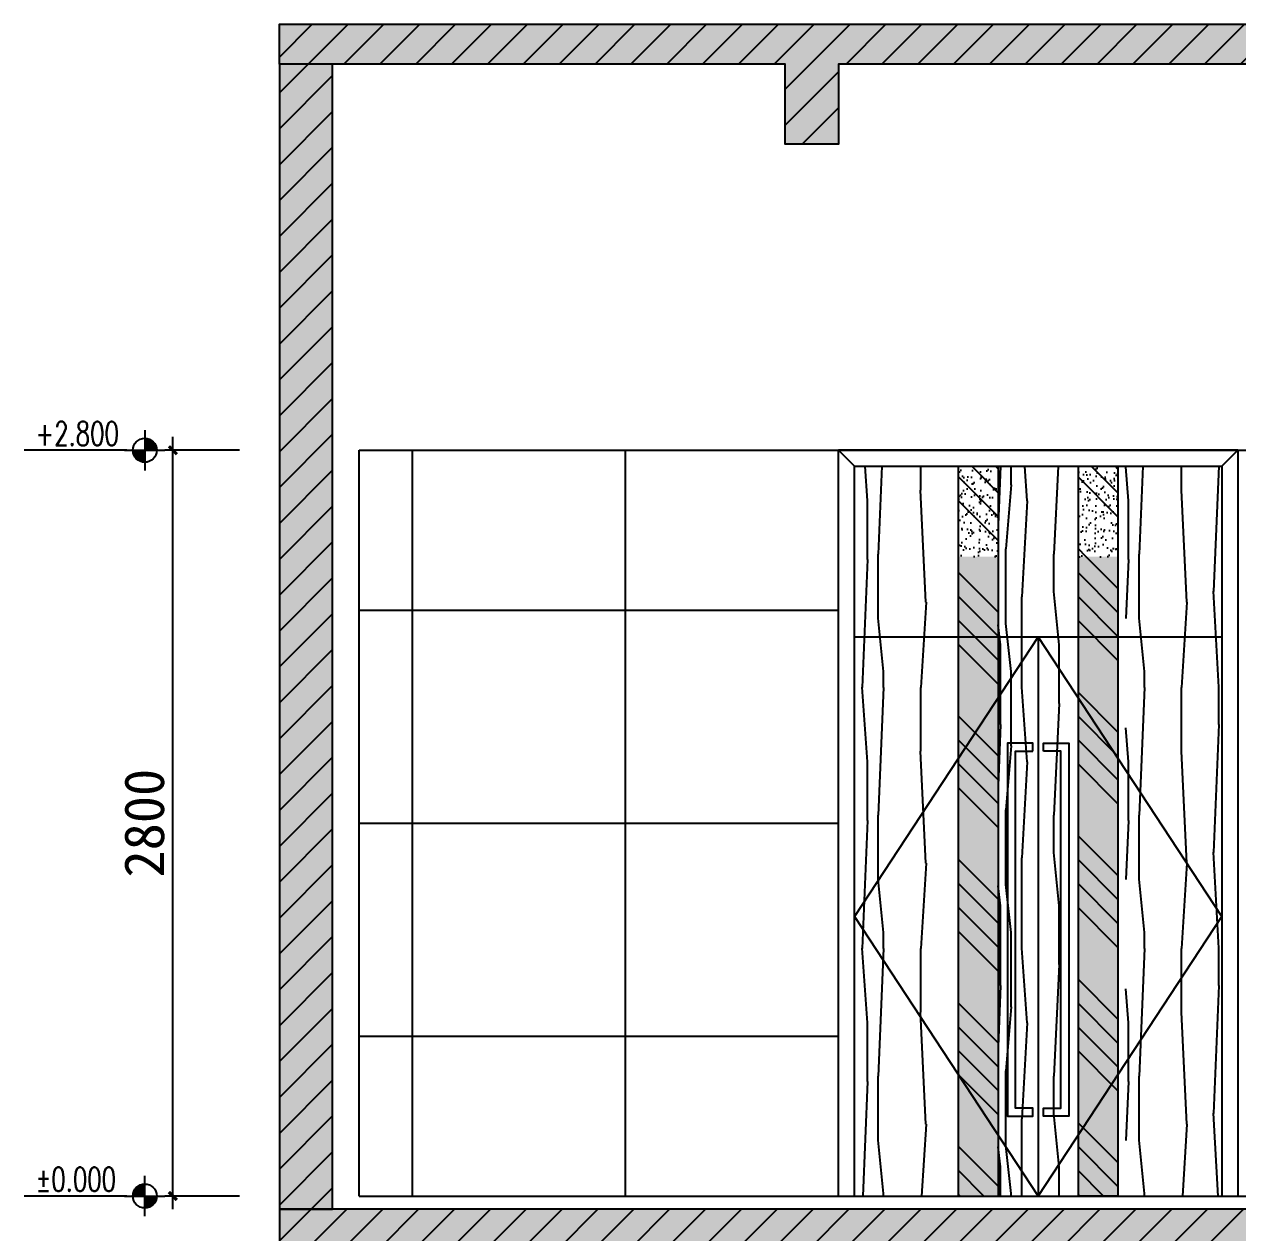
# Model space of a CAD drawing. Header units: millimetres. Extents: x 110215 to 630040, y -488650 to 141897.
# Drawn here: x 367411 to 371969, y -1903 to 2635 of the extents above; entities that cross this region are included whole.
import ezdxf

# ---------------------------------------------------------------- set-up
doc = ezdxf.new("R2010")
doc.units = ezdxf.units.MM
doc.header["$LTSCALE"] = 1000
doc.linetypes.add('DOTE', pattern=[2.42, 2, -0.2, 0.02, -0.2])
doc.layers.get('Defpoints').update_dxf_attribs({"color": 2})
for name, color, linetype in [('0-118标注', 2, 'Continuous'), ('0-140c立面材料填充', 250, 'Continuous'), ('0-140d立面材料分隔', 146, 'Continuous'), ('0-140立面图剖切线', 4, 'Continuous')]:
    doc.layers.add(name, color=color, linetype=linetype)
doc.styles.add('DIM_FONT', font='SIMPLEX', dxfattribs={"width": 0.7, "bigfont": 'GBCBIG'})
doc.styles.add('黑体', font='simhei.ttf')
doc.dimstyles.new('50', dxfattribs={"dimscale": 50, "dimtxt": 3, "dimasz": 0.6, "dimexe": 0.6, "dimexo": 0.6, "dimtad": 1, "dimdec": 0, "dimdsep": 46, "dimtxsty": '黑体', "dimblk1": 'ARCHTICK', "dimblk2": 'ARCHTICK', "dimsah": 1, "dimcen": 0, "dimdle": 1, "dimclrd": 251, "dimclre": 251, "dimclrt": 2, "dimadec": 0, "dimazin": 0, "dimtfac": 1, "dimtdec": 0, "dimtix": 1, "dimtmove": 2, "dimatfit": 3, "dimldrblk": 'DOT', "dimfxl": 0, "dimtolj": 1, "dimtzin": 0, "dimarcsym": 0})
pattern_1 = [(50, (-33326.69, 27557.11), (182.18467, -15.939086), [19.05, -209.55]), (355, (-33326.7, 27557.1), (-35.24342, 191.056845), [15.24, -167.640584]), (100.451445, (-33311.51, 27555.78), (146.94125, 175.11775), [16.19001, -178.090245]), (46.1842, (-33326.7, 27607.9), (271.07904, -42.04233), [28.575, -314.325]), (96.63556, (-33304.1, 27604.4), (237.40413, 247.42612), [24.28502, -267.1356]), (351.18415, (-33326.7, 27607.9), (237.40413, 247.42612), [22.85997, -251.45973]), (21, (-33301.29, 27595.21), (151.61439, -102.2652), [19.05, -209.55]), (326, (-33301.3, 27595.2), (61.80203, 184.18797), [15.24, -167.64]), (71.451445, (-33288.66, 27586.69), (213.41642, 81.92277), [16.19001, -178.08994]), (37.5, (-33326.69, 27557.11), (3.088603, 84.555039), [0, -165.608, 0, -170.18, 0, -168.275]), (7.5, (-33326.69, 27557.11), (66.819663, 100.180575), [0, -97.028, 0, -161.798, 0, -64.135]), (327.5, (-33383.33, 27557.11), (135.590595, -5.728744), [0, -63.5, 0, -198.12, 0, -262.89]), (317.5, (-33408.73, 27557.11), (148.12918, 25.42649), [0, -82.55, 0, -131.572, 0, -186.69])]
pattern_2 = [(45, (-33326.69, 27557.11), (-67.35192, 67.35192), [])]
pattern_3 = [(37.5, (481089.714, -264378.034), (-1.6000313, 48.9413237), [0, -38.608, 0, -43.18, 0, -41.275]), (7.5, (481089.714, -264378.034), (44.952328, 71.68251), [0, -20.828, 0, -34.798, 0, -13.335]), (327.5, (481058.47, -264378.034), (79.099237, 0.1437185), [0, -12.7, 0, -45.72, 0, -59.69]), (317.5, (481058.47, -264378.034), (76.355645, 22.292932), [0, -6.35, 0, -29.972, 0, -34.29])]
pattern_4 = [(45, (481089.7, -264378.03), (-269.4077, 269.4077), []), (45, (481179.5, -264378.03), (-269.4077, 269.4077), []), (45, (481269.3, -264378.03), (-269.4077, 269.4077), []), (45, (481359.12, -264378.03), (-269.4077, 269.4077), [])]

# ---------------------------------------------------------------- blocks, each defined once
blk = doc.blocks.new('dfsdsa')
h = blk.add_hatch()
h.set_pattern_fill('WD木纹1', color=250, scale=20, style=0, pattern_type=2)
h.set_pattern_definition([(90, (2478756, 95059.8), (-980, 6e-14), [140, -840]), (272.29061, (2478756, 95059.8), (980, -3e-06), [500.4, -24019.192]), (272.29061, (2478756, 96039.8), (980, -3e-06), [500.4, -24019.192]), (272.29061, (2478756, 97019.8), (980, -3e-06), [500.4, -24019.192]), (272.29061, (2478756, 97999.8), (980, -3e-06), [500.4, -24019.192]), (272.29061, (2478756, 98979.8), (980, -3e-06), [500.4, -24019.192]), (272.29061, (2478756, 99959.8), (980, -3e-06), [500.4, -24019.192]), (272.29061, (2478756, 100939.8), (980, -3e-06), [500.4, -24019.192]), (272.29061, (2478756, 101919.8), (980, -3e-06), [500.4, -24019.192]), (272.29061, (2478756, 102899.8), (980, -3e-06), [500.4, -24019.192]), (272.29061, (2478756, 103879.8), (980, -3e-06), [500.4, -24019.192]), (272.29061, (2478756, 104859.8), (980, -3e-06), [500.4, -24019.192]), (272.29061, (2478756, 105839.8), (980, -3e-06), [500.4, -24019.192]), (272.29061, (2478756, 106819.8), (980, -3e-06), [500.4, -24019.192]), (272.29061, (2478756, 107799.8), (980, -3e-06), [500.4, -24019.192]), (272.29061, (2478756, 108779.8), (980, -3e-06), [500.4, -24019.192]), (272.29061, (2478756, 109759.8), (980, -3e-06), [500.4, -24019.192]), (272.29061, (2478756, 110739.8), (980, -3e-06), [500.4, -24019.192]), (272.29061, (2478756, 111719.8), (980, -3e-06), [500.4, -24019.192]), (272.29061, (2478756, 112699.8), (980, -3e-06), [500.4, -24019.192]), (272.29061, (2478756, 113679.8), (980, -3e-06), [500.4, -24019.192]), (272.29061, (2478756, 114659.8), (980, -3e-06), [500.4, -24019.192]), (272.29061, (2478756, 115639.8), (980, -3e-06), [500.4, -24019.192]), (272.29061, (2478756, 116619.8), (980, -3e-06), [500.4, -24019.192]), (272.29061, (2478756, 117599.8), (980, -3e-06), [500.4, -24019.192]), (272.29061, (2478756, 118579.8), (980, -3e-06), [500.4, -24019.192]), (83.65981, (2478756, 94379.8), (4e-05, 8820), [181.1077, -8693.1697]), (83.65981, (2478756, 95359.8), (4e-05, 8820), [181.1077, -8693.1697]), (83.65981, (2478756, 96339.8), (4e-05, 8820), [181.1077, -8693.1697]), (83.65981, (2478756, 97319.8), (4e-05, 8820), [181.1077, -8693.1697]), (83.65981, (2478756, 98299.8), (4e-05, 8820), [181.1077, -8693.1697]), (83.65981, (2478756, 99279.8), (4e-05, 8820), [181.1077, -8693.1697]), (83.65981, (2478756, 100259.8), (4e-05, 8820), [181.1077, -8693.1697]), (83.65981, (2478756, 101239.8), (4e-05, 8820), [181.1077, -8693.1697]), (83.65981, (2478756, 102219.8), (4e-05, 8820), [181.1077, -8693.1697]), (90, (2478756, 94219.8), (-980, 6e-14), [160, -820]), (90, (2478716, 94979.8), (-980, 6e-14), [220, -760]), (274.76364, (2478716, 94979.8), (980, -5e-06), [240.832, -11559.931]), (274.76364, (2478716, 95959.8), (980, -5e-06), [240.832, -11559.931]), (274.76364, (2478716, 96939.8), (980, -5e-06), [240.832, -11559.931]), (274.76364, (2478716, 97919.8), (980, -5e-06), [240.832, -11559.931]), (274.76364, (2478716, 98899.8), (980, -5e-06), [240.832, -11559.931]), (274.76364, (2478716, 99879.8), (980, -5e-06), [240.832, -11559.931]), (274.76364, (2478716, 100859.8), (980, -5e-06), [240.832, -11559.931]), (274.76364, (2478716, 101839.8), (980, -5e-06), [240.832, -11559.931]), (274.76364, (2478716, 102819.8), (980, -5e-06), [240.832, -11559.931]), (274.76364, (2478716, 103799.8), (980, -5e-06), [240.832, -11559.931]), (274.76364, (2478716, 104779.8), (980, -5e-06), [240.832, -11559.931]), (274.76364, (2478716, 105759.8), (980, -5e-06), [240.832, -11559.931]), (90, (2478736, 94459.8), (-980, 6e-14), [280, -700]), (83.65981, (2478716, 94279.8), (4e-05, 8820), [181.1077, -8693.1697]), (83.65981, (2478716, 95259.8), (4e-05, 8820), [181.1077, -8693.1697]), (83.65981, (2478716, 96239.8), (4e-05, 8820), [181.1077, -8693.1697]), (83.65981, (2478716, 97219.8), (4e-05, 8820), [181.1077, -8693.1697]), (83.65981, (2478716, 98199.8), (4e-05, 8820), [181.1077, -8693.1697]), (83.65981, (2478716, 99179.8), (4e-05, 8820), [181.1077, -8693.1697]), (83.65981, (2478716, 100159.8), (4e-05, 8820), [181.1077, -8693.1697]), (83.65981, (2478716, 101139.8), (4e-05, 8820), [181.1077, -8693.1697]), (83.65981, (2478716, 102119.8), (4e-05, 8820), [181.1077, -8693.1697]), (90, (2478716, 94219.8), (-980, 6e-14), [60, -920]), (85.914383, (2478656, 94919.8), (6e-05, 13720), [280.7134, -13474.242]), (85.914383, (2478656, 95899.8), (6e-05, 13720), [280.7134, -13474.242]), (85.914383, (2478656, 96879.8), (6e-05, 13720), [280.7134, -13474.242]), (85.914383, (2478656, 97859.8), (6e-05, 13720), [280.7134, -13474.242]), (85.914383, (2478656, 98839.8), (6e-05, 13720), [280.7134, -13474.242]), (85.914383, (2478656, 99819.8), (6e-05, 13720), [280.7134, -13474.242]), (85.914383, (2478656, 100799.8), (6e-05, 13720), [280.7134, -13474.242]), (85.914383, (2478656, 101779.8), (6e-05, 13720), [280.7134, -13474.242]), (85.914383, (2478656, 102759.8), (6e-05, 13720), [280.7134, -13474.242]), (85.914383, (2478656, 103739.8), (6e-05, 13720), [280.7134, -13474.242]), (85.914383, (2478656, 104719.8), (6e-05, 13720), [280.7134, -13474.242]), (85.914383, (2478656, 105699.8), (6e-05, 13720), [280.7134, -13474.242]), (85.914383, (2478656, 106679.8), (6e-05, 13720), [280.7134, -13474.242]), (85.914383, (2478656, 107659.8), (6e-05, 13720), [280.7134, -13474.242]), (85.914383, (2478656, 108639.8), (6e-05, 13720), [280.7134, -13474.242]), (273.17983, (2478656, 94919.8), (980, -3e-06), [360.555, -17306.646]), (273.17983, (2478656, 95899.8), (980, -3e-06), [360.555, -17306.646]), (273.17983, (2478656, 96879.8), (980, -3e-06), [360.555, -17306.646]), (273.17983, (2478656, 97859.8), (980, -3e-06), [360.555, -17306.646]), (273.17983, (2478656, 98839.8), (980, -3e-06), [360.555, -17306.646]), (273.17983, (2478656, 99819.8), (980, -3e-06), [360.555, -17306.646]), (273.17983, (2478656, 100799.8), (980, -3e-06), [360.555, -17306.646]), (273.17983, (2478656, 101779.8), (980, -3e-06), [360.555, -17306.646]), (273.17983, (2478656, 102759.8), (980, -3e-06), [360.555, -17306.646]), (273.17983, (2478656, 103739.8), (980, -3e-06), [360.555, -17306.646]), (273.17983, (2478656, 104719.8), (980, -3e-06), [360.555, -17306.646]), (273.17983, (2478656, 105699.8), (980, -3e-06), [360.555, -17306.646]), (273.17983, (2478656, 106679.8), (980, -3e-06), [360.555, -17306.646]), (273.17983, (2478656, 107659.8), (980, -3e-06), [360.555, -17306.646]), (273.17983, (2478656, 108639.8), (980, -3e-06), [360.555, -17306.646]), (273.17983, (2478656, 109619.8), (980, -3e-06), [360.555, -17306.646]), (273.17983, (2478656, 110599.8), (980, -3e-06), [360.555, -17306.646]), (273.17983, (2478656, 111579.8), (980, -3e-06), [360.555, -17306.646]), (273.17983, (2478656, 112559.8), (980, -3e-06), [360.555, -17306.646]), (90, (2478676, 94219.8), (-980, 6e-14), [340, -640]), (87.27369, (2478856, 94779.8), (-3e-06, 20580), [420.476, -20182.844]), (87.27369, (2478856, 95759.8), (-3e-06, 20580), [420.476, -20182.844]), (87.27369, (2478856, 96739.8), (-3e-06, 20580), [420.476, -20182.844]), (87.27369, (2478856, 97719.8), (-3e-06, 20580), [420.476, -20182.844]), (87.27369, (2478856, 98699.8), (-3e-06, 20580), [420.476, -20182.844]), (87.27369, (2478856, 99679.8), (-3e-06, 20580), [420.476, -20182.844]), (87.27369, (2478856, 100659.8), (-3e-06, 20580), [420.476, -20182.844]), (87.27369, (2478856, 101639.8), (-3e-06, 20580), [420.476, -20182.844]), (87.27369, (2478856, 102619.8), (-3e-06, 20580), [420.476, -20182.844]), (87.27369, (2478856, 103599.8), (-3e-06, 20580), [420.476, -20182.844]), (87.27369, (2478856, 104579.8), (-3e-06, 20580), [420.476, -20182.844]), (87.27369, (2478856, 105559.8), (-3e-06, 20580), [420.476, -20182.844]), (87.27369, (2478856, 106539.8), (-3e-06, 20580), [420.476, -20182.844]), (87.27369, (2478856, 107519.8), (-3e-06, 20580), [420.476, -20182.844]), (87.27369, (2478856, 108499.8), (-3e-06, 20580), [420.476, -20182.844]), (87.27369, (2478856, 109479.8), (-3e-06, 20580), [420.476, -20182.844]), (87.27369, (2478856, 110459.8), (-3e-06, 20580), [420.476, -20182.844]), (87.27369, (2478856, 111439.8), (-3e-06, 20580), [420.476, -20182.844]), (87.27369, (2478856, 112419.8), (-3e-06, 20580), [420.476, -20182.844]), (87.27369, (2478856, 113399.8), (-3e-06, 20580), [420.476, -20182.844]), (87.27369, (2478856, 114379.8), (-3e-06, 20580), [420.476, -20182.844]), (90, (2478856, 94479.8), (-980, 6e-14), [300, -680]), (274.398705, (2478856, 94479.8), (980, 3e-06), [260.768, -12516.8686]), (274.398705, (2478856, 95459.8), (980, 3e-06), [260.768, -12516.8686]), (274.398705, (2478856, 96439.8), (980, 3e-06), [260.768, -12516.8686]), (274.398705, (2478856, 97419.8), (980, 3e-06), [260.768, -12516.8686]), (274.398705, (2478856, 98399.8), (980, 3e-06), [260.768, -12516.8686]), (274.398705, (2478856, 99379.8), (980, 3e-06), [260.768, -12516.8686]), (274.398705, (2478856, 100359.8), (980, 3e-06), [260.768, -12516.8686]), (274.398705, (2478856, 101339.8), (980, 3e-06), [260.768, -12516.8686]), (274.398705, (2478856, 102319.8), (980, 3e-06), [260.768, -12516.8686]), (274.398705, (2478856, 103299.8), (980, 3e-06), [260.768, -12516.8686]), (274.398705, (2478856, 104279.8), (980, 3e-06), [260.768, -12516.8686]), (274.398705, (2478856, 105259.8), (980, 3e-06), [260.768, -12516.8686]), (274.398705, (2478856, 106239.8), (980, 3e-06), [260.768, -12516.8686]), (90, (2478456, 95019.8), (-980, 6e-14), [180, -800]), (84.80557, (2478436, 94799.8), (2e-05, 10780), [220.907, -10603.5466]), (84.80557, (2478436, 95779.8), (2e-05, 10780), [220.907, -10603.5466]), (84.80557, (2478436, 96759.8), (2e-05, 10780), [220.907, -10603.5466]), (84.80557, (2478436, 97739.8), (2e-05, 10780), [220.907, -10603.5466]), (84.80557, (2478436, 98719.8), (2e-05, 10780), [220.907, -10603.5466]), (84.80557, (2478436, 99699.8), (2e-05, 10780), [220.907, -10603.5466]), (84.80557, (2478436, 100679.8), (2e-05, 10780), [220.907, -10603.5466]), (84.80557, (2478436, 101659.8), (2e-05, 10780), [220.907, -10603.5466]), (84.80557, (2478436, 102639.8), (2e-05, 10780), [220.907, -10603.5466]), (84.80557, (2478436, 103619.8), (2e-05, 10780), [220.907, -10603.5466]), (84.80557, (2478436, 104599.8), (2e-05, 10780), [220.907, -10603.5466]), (84.80557, (2478436, 105579.8), (2e-05, 10780), [220.907, -10603.5466]), (90, (2478436, 94479.8), (-980, 6e-14), [320, -660]), (274.398705, (2478436, 94479.8), (980, 3e-06), [260.768, -12516.8686]), (274.398705, (2478436, 95459.8), (980, 3e-06), [260.768, -12516.8686]), (274.398705, (2478436, 96439.8), (980, 3e-06), [260.768, -12516.8686]), (274.398705, (2478436, 97419.8), (980, 3e-06), [260.768, -12516.8686]), (274.398705, (2478436, 98399.8), (980, 3e-06), [260.768, -12516.8686]), (274.398705, (2478436, 99379.8), (980, 3e-06), [260.768, -12516.8686]), (274.398705, (2478436, 100359.8), (980, 3e-06), [260.768, -12516.8686]), (274.398705, (2478436, 101339.8), (980, 3e-06), [260.768, -12516.8686]), (274.398705, (2478436, 102319.8), (980, 3e-06), [260.768, -12516.8686]), (274.398705, (2478436, 103299.8), (980, 3e-06), [260.768, -12516.8686]), (274.398705, (2478436, 104279.8), (980, 3e-06), [260.768, -12516.8686]), (274.398705, (2478436, 105259.8), (980, 3e-06), [260.768, -12516.8686]), (274.398705, (2478436, 106239.8), (980, 3e-06), [260.768, -12516.8686]), (90, (2478916, 95059.8), (-980, 6e-14), [140, -840]), (272.385944, (2478916, 95059.8), (980, -6e-06), [480.416, -23059.991]), (272.385944, (2478916, 96039.8), (980, -6e-06), [480.416, -23059.991]), (272.385944, (2478916, 97019.8), (980, -6e-06), [480.416, -23059.991]), (272.385944, (2478916, 97999.8), (980, -6e-06), [480.416, -23059.991]), (272.385944, (2478916, 98979.8), (980, -6e-06), [480.416, -23059.991]), (272.385944, (2478916, 99959.8), (980, -6e-06), [480.416, -23059.991]), (272.385944, (2478916, 100939.8), (980, -6e-06), [480.416, -23059.991]), (272.385944, (2478916, 101919.8), (980, -6e-06), [480.416, -23059.991]), (272.385944, (2478916, 102899.8), (980, -6e-06), [480.416, -23059.991]), (272.385944, (2478916, 103879.8), (980, -6e-06), [480.416, -23059.991]), (272.385944, (2478916, 104859.8), (980, -6e-06), [480.416, -23059.991]), (272.385944, (2478916, 105839.8), (980, -6e-06), [480.416, -23059.991]), (272.385944, (2478916, 106819.8), (980, -6e-06), [480.416, -23059.991]), (272.385944, (2478916, 107799.8), (980, -6e-06), [480.416, -23059.991]), (272.385944, (2478916, 108779.8), (980, -6e-06), [480.416, -23059.991]), (272.385944, (2478916, 109759.8), (980, -6e-06), [480.416, -23059.991]), (272.385944, (2478916, 110739.8), (980, -6e-06), [480.416, -23059.991]), (272.385944, (2478916, 111719.8), (980, -6e-06), [480.416, -23059.991]), (272.385944, (2478916, 112699.8), (980, -6e-06), [480.416, -23059.991]), (272.385944, (2478916, 113679.8), (980, -6e-06), [480.416, -23059.991]), (272.385944, (2478916, 114659.8), (980, -6e-06), [480.416, -23059.991]), (272.385944, (2478916, 115639.8), (980, -6e-06), [480.416, -23059.991]), (272.385944, (2478916, 116619.8), (980, -6e-06), [480.416, -23059.991]), (272.385944, (2478916, 117599.8), (980, -6e-06), [480.416, -23059.991]), (272.385944, (2478916, 118579.8), (980, -6e-06), [480.416, -23059.991]), (86.82017, (2478916, 94219.8), (-3e-05, 17640), [360.555, -17306.646]), (86.82017, (2478916, 95199.8), (-3e-05, 17640), [360.555, -17306.646]), (86.82017, (2478916, 96179.8), (-3e-05, 17640), [360.555, -17306.646]), (86.82017, (2478916, 97159.8), (-3e-05, 17640), [360.555, -17306.646]), (86.82017, (2478916, 98139.8), (-3e-05, 17640), [360.555, -17306.646]), (86.82017, (2478916, 99119.8), (-3e-05, 17640), [360.555, -17306.646]), (86.82017, (2478916, 100099.8), (-3e-05, 17640), [360.555, -17306.646]), (86.82017, (2478916, 101079.8), (-3e-05, 17640), [360.555, -17306.646]), (86.82017, (2478916, 102059.8), (-3e-05, 17640), [360.555, -17306.646]), (86.82017, (2478916, 103039.8), (-3e-05, 17640), [360.555, -17306.646]), (86.82017, (2478916, 104019.8), (-3e-05, 17640), [360.555, -17306.646]), (86.82017, (2478916, 104999.8), (-3e-05, 17640), [360.555, -17306.646]), (86.82017, (2478916, 105979.8), (-3e-05, 17640), [360.555, -17306.646]), (86.82017, (2478916, 106959.8), (-3e-05, 17640), [360.555, -17306.646]), (86.82017, (2478916, 107939.8), (-3e-05, 17640), [360.555, -17306.646]), (86.82017, (2478916, 108919.8), (-3e-05, 17640), [360.555, -17306.646]), (86.82017, (2478916, 109899.8), (-3e-05, 17640), [360.555, -17306.646]), (86.82017, (2478916, 110879.8), (-3e-05, 17640), [360.555, -17306.646]), (86.82017, (2478916, 111859.8), (-3e-05, 17640), [360.555, -17306.646]), (90, (2479056, 94959.8), (-980, 6e-14), [240, -740]), (87.27369, (2479036, 94539.8), (-3e-06, 20580), [420.476, -20182.844]), (87.27369, (2479036, 95519.8), (-3e-06, 20580), [420.476, -20182.844]), (87.27369, (2479036, 96499.8), (-3e-06, 20580), [420.476, -20182.844]), (87.27369, (2479036, 97479.8), (-3e-06, 20580), [420.476, -20182.844]), (87.27369, (2479036, 98459.8), (-3e-06, 20580), [420.476, -20182.844]), (87.27369, (2479036, 99439.8), (-3e-06, 20580), [420.476, -20182.844]), (87.27369, (2479036, 100419.8), (-3e-06, 20580), [420.476, -20182.844]), (87.27369, (2479036, 101399.8), (-3e-06, 20580), [420.476, -20182.844]), (87.27369, (2479036, 102379.8), (-3e-06, 20580), [420.476, -20182.844]), (87.27369, (2479036, 103359.8), (-3e-06, 20580), [420.476, -20182.844]), (87.27369, (2479036, 104339.8), (-3e-06, 20580), [420.476, -20182.844]), (87.27369, (2479036, 105319.8), (-3e-06, 20580), [420.476, -20182.844]), (87.27369, (2479036, 106299.8), (-3e-06, 20580), [420.476, -20182.844]), (87.27369, (2479036, 107279.8), (-3e-06, 20580), [420.476, -20182.844]), (87.27369, (2479036, 108259.8), (-3e-06, 20580), [420.476, -20182.844]), (87.27369, (2479036, 109239.8), (-3e-06, 20580), [420.476, -20182.844]), (87.27369, (2479036, 110219.8), (-3e-06, 20580), [420.476, -20182.844]), (87.27369, (2479036, 111199.8), (-3e-06, 20580), [420.476, -20182.844]), (87.27369, (2479036, 112179.8), (-3e-06, 20580), [420.476, -20182.844]), (87.27369, (2479036, 113159.8), (-3e-06, 20580), [420.476, -20182.844]), (87.27369, (2479036, 114139.8), (-3e-06, 20580), [420.476, -20182.844]), (273.576334, (2479036, 94539.8), (980, -6e-06), [320.6244, -15389.971]), (273.576334, (2479036, 95519.8), (980, -6e-06), [320.6244, -15389.971]), (273.576334, (2479036, 96499.8), (980, -6e-06), [320.6244, -15389.971]), (273.576334, (2479036, 97479.8), (980, -6e-06), [320.6244, -15389.971]), (273.576334, (2479036, 98459.8), (980, -6e-06), [320.6244, -15389.971]), (273.576334, (2479036, 99439.8), (980, -6e-06), [320.6244, -15389.971]), (273.576334, (2479036, 100419.8), (980, -6e-06), [320.6244, -15389.971]), (273.576334, (2479036, 101399.8), (980, -6e-06), [320.6244, -15389.971]), (273.576334, (2479036, 102379.8), (980, -6e-06), [320.6244, -15389.971]), (273.576334, (2479036, 103359.8), (980, -6e-06), [320.6244, -15389.971]), (273.576334, (2479036, 104339.8), (980, -6e-06), [320.6244, -15389.971]), (273.576334, (2479036, 105319.8), (980, -6e-06), [320.6244, -15389.971]), (273.576334, (2479036, 106299.8), (980, -6e-06), [320.6244, -15389.971]), (273.576334, (2479036, 107279.8), (980, -6e-06), [320.6244, -15389.971]), (273.576334, (2479036, 108259.8), (980, -6e-06), [320.6244, -15389.971]), (273.576334, (2479036, 109239.8), (980, -6e-06), [320.6244, -15389.971]), (90, (2478336, 95099.8), (-980, 6e-14), [100, -880]), (277.125016, (2478336, 95099.8), (980, -6e-06), [161.245, -7739.7674]), (277.125016, (2478336, 96079.8), (980, -6e-06), [161.245, -7739.7674]), (277.125016, (2478336, 97059.8), (980, -6e-06), [161.245, -7739.7674]), (277.125016, (2478336, 98039.8), (980, -6e-06), [161.245, -7739.7674]), (277.125016, (2478336, 99019.8), (980, -6e-06), [161.245, -7739.7674]), (277.125016, (2478336, 99999.8), (980, -6e-06), [161.245, -7739.7674]), (277.125016, (2478336, 100979.8), (980, -6e-06), [161.245, -7739.7674]), (277.125016, (2478336, 101959.8), (980, -6e-06), [161.245, -7739.7674]), (277.125016, (2478336, 102939.8), (980, -6e-06), [161.245, -7739.7674]), (88.09085, (2478336, 94339.8), (-0.0002, 29400), [600.333, -28815.996]), (88.09085, (2478336, 95319.8), (-0.0002, 29400), [600.333, -28815.996]), (88.09085, (2478336, 96299.8), (-0.0002, 29400), [600.333, -28815.996]), (88.09085, (2478336, 97279.8), (-0.0002, 29400), [600.333, -28815.996]), (88.09085, (2478336, 98259.8), (-0.0002, 29400), [600.333, -28815.996]), (88.09085, (2478336, 99239.8), (-0.0002, 29400), [600.333, -28815.996]), (88.09085, (2478336, 100219.8), (-0.0002, 29400), [600.333, -28815.996]), (88.09085, (2478336, 101199.8), (-0.0002, 29400), [600.333, -28815.996]), (88.09085, (2478336, 102179.8), (-0.0002, 29400), [600.333, -28815.996]), (88.09085, (2478336, 103159.8), (-0.0002, 29400), [600.333, -28815.996]), (88.09085, (2478336, 104139.8), (-0.0002, 29400), [600.333, -28815.996]), (88.09085, (2478336, 105119.8), (-0.0002, 29400), [600.333, -28815.996]), (88.09085, (2478336, 106099.8), (-0.0002, 29400), [600.333, -28815.996]), (88.09085, (2478336, 107079.8), (-0.0002, 29400), [600.333, -28815.996]), (88.09085, (2478336, 108059.8), (-0.0002, 29400), [600.333, -28815.996]), (88.09085, (2478336, 109039.8), (-0.0002, 29400), [600.333, -28815.996]), (88.09085, (2478336, 110019.8), (-0.0002, 29400), [600.333, -28815.996]), (88.09085, (2478336, 110999.8), (-0.0002, 29400), [600.333, -28815.996]), (88.09085, (2478336, 111979.8), (-0.0002, 29400), [600.333, -28815.996]), (88.09085, (2478336, 112959.8), (-0.0002, 29400), [600.333, -28815.996]), (88.09085, (2478336, 113939.8), (-0.0002, 29400), [600.333, -28815.996]), (88.09085, (2478336, 114919.8), (-0.0002, 29400), [600.333, -28815.996]), (88.09085, (2478336, 115899.8), (-0.0002, 29400), [600.333, -28815.996]), (88.09085, (2478336, 116879.8), (-0.0002, 29400), [600.333, -28815.996]), (88.09085, (2478336, 117859.8), (-0.0002, 29400), [600.333, -28815.996]), (88.09085, (2478336, 118839.8), (-0.0002, 29400), [600.333, -28815.996]), (88.09085, (2478336, 119819.8), (-0.0002, 29400), [600.333, -28815.996]), (88.09085, (2478336, 120799.8), (-0.0002, 29400), [600.333, -28815.996]), (88.09085, (2478336, 121779.8), (-0.0002, 29400), [600.333, -28815.996]), (88.09085, (2478336, 122759.8), (-0.0002, 29400), [600.333, -28815.996]), (90, (2478336, 94219.8), (-980, 6e-14), [120, -860]), (85.914383, (2479256, 94919.8), (6e-05, 13720), [280.7134, -13474.242]), (85.914383, (2479256, 95899.8), (6e-05, 13720), [280.7134, -13474.242]), (85.914383, (2479256, 96879.8), (6e-05, 13720), [280.7134, -13474.242]), (85.914383, (2479256, 97859.8), (6e-05, 13720), [280.7134, -13474.242]), (85.914383, (2479256, 98839.8), (6e-05, 13720), [280.7134, -13474.242]), (85.914383, (2479256, 99819.8), (6e-05, 13720), [280.7134, -13474.242]), (85.914383, (2479256, 100799.8), (6e-05, 13720), [280.7134, -13474.242]), (85.914383, (2479256, 101779.8), (6e-05, 13720), [280.7134, -13474.242]), (85.914383, (2479256, 102759.8), (6e-05, 13720), [280.7134, -13474.242]), (85.914383, (2479256, 103739.8), (6e-05, 13720), [280.7134, -13474.242]), (85.914383, (2479256, 104719.8), (6e-05, 13720), [280.7134, -13474.242]), (85.914383, (2479256, 105699.8), (6e-05, 13720), [280.7134, -13474.242]), (85.914383, (2479256, 106679.8), (6e-05, 13720), [280.7134, -13474.242]), (85.914383, (2479256, 107659.8), (6e-05, 13720), [280.7134, -13474.242]), (85.914383, (2479256, 108639.8), (6e-05, 13720), [280.7134, -13474.242]), (90, (2479256, 94699.8), (-980, 6e-14), [220, -760]), (272.385944, (2479256, 94699.8), (980, -6e-06), [480.416, -23059.991]), (272.385944, (2479256, 95679.8), (980, -6e-06), [480.416, -23059.991]), (272.385944, (2479256, 96659.8), (980, -6e-06), [480.416, -23059.991]), (272.385944, (2479256, 97639.8), (980, -6e-06), [480.416, -23059.991]), (272.385944, (2479256, 98619.8), (980, -6e-06), [480.416, -23059.991]), (272.385944, (2479256, 99599.8), (980, -6e-06), [480.416, -23059.991]), (272.385944, (2479256, 100579.8), (980, -6e-06), [480.416, -23059.991]), (272.385944, (2479256, 101559.8), (980, -6e-06), [480.416, -23059.991]), (272.385944, (2479256, 102539.8), (980, -6e-06), [480.416, -23059.991]), (272.385944, (2479256, 103519.8), (980, -6e-06), [480.416, -23059.991]), (272.385944, (2479256, 104499.8), (980, -6e-06), [480.416, -23059.991]), (272.385944, (2479256, 105479.8), (980, -6e-06), [480.416, -23059.991]), (272.385944, (2479256, 106459.8), (980, -6e-06), [480.416, -23059.991]), (272.385944, (2479256, 107439.8), (980, -6e-06), [480.416, -23059.991]), (272.385944, (2479256, 108419.8), (980, -6e-06), [480.416, -23059.991]), (272.385944, (2479256, 109399.8), (980, -6e-06), [480.416, -23059.991]), (272.385944, (2479256, 110379.8), (980, -6e-06), [480.416, -23059.991]), (272.385944, (2479256, 111359.8), (980, -6e-06), [480.416, -23059.991]), (272.385944, (2479256, 112339.8), (980, -6e-06), [480.416, -23059.991]), (272.385944, (2479256, 113319.8), (980, -6e-06), [480.416, -23059.991]), (272.385944, (2479256, 114299.8), (980, -6e-06), [480.416, -23059.991]), (272.385944, (2479256, 115279.8), (980, -6e-06), [480.416, -23059.991]), (272.385944, (2479256, 116259.8), (980, -6e-06), [480.416, -23059.991]), (272.385944, (2479256, 117239.8), (980, -6e-06), [480.416, -23059.991]), (272.385944, (2479256, 118219.8), (980, -6e-06), [480.416, -23059.991]), (272.385944, (2479196, 95199.8), (980, -6e-06), [480.416, -23059.991]), (272.385944, (2479196, 96179.8), (980, -6e-06), [480.416, -23059.991]), (272.385944, (2479196, 97159.8), (980, -6e-06), [480.416, -23059.991]), (272.385944, (2479196, 98139.8), (980, -6e-06), [480.416, -23059.991]), (272.385944, (2479196, 99119.8), (980, -6e-06), [480.416, -23059.991]), (272.385944, (2479196, 100099.8), (980, -6e-06), [480.416, -23059.991]), (272.385944, (2479196, 101079.8), (980, -6e-06), [480.416, -23059.991]), (272.385944, (2479196, 102059.8), (980, -6e-06), [480.416, -23059.991]), (272.385944, (2479196, 103039.8), (980, -6e-06), [480.416, -23059.991]), (272.385944, (2479196, 104019.8), (980, -6e-06), [480.416, -23059.991]), (272.385944, (2479196, 104999.8), (980, -6e-06), [480.416, -23059.991]), (272.385944, (2479196, 105979.8), (980, -6e-06), [480.416, -23059.991]), (272.385944, (2479196, 106959.8), (980, -6e-06), [480.416, -23059.991]), (272.385944, (2479196, 107939.8), (980, -6e-06), [480.416, -23059.991]), (272.385944, (2479196, 108919.8), (980, -6e-06), [480.416, -23059.991]), (272.385944, (2479196, 109899.8), (980, -6e-06), [480.416, -23059.991]), (272.385944, (2479196, 110879.8), (980, -6e-06), [480.416, -23059.991]), (272.385944, (2479196, 111859.8), (980, -6e-06), [480.416, -23059.991]), (272.385944, (2479196, 112839.8), (980, -6e-06), [480.416, -23059.991]), (272.385944, (2479196, 113819.8), (980, -6e-06), [480.416, -23059.991]), (272.385944, (2479196, 114799.8), (980, -6e-06), [480.416, -23059.991]), (272.385944, (2479196, 115779.8), (980, -6e-06), [480.416, -23059.991]), (272.385944, (2479196, 116759.8), (980, -6e-06), [480.416, -23059.991]), (272.385944, (2479196, 117739.8), (980, -6e-06), [480.416, -23059.991]), (272.385944, (2479196, 118719.8), (980, -6e-06), [480.416, -23059.991]), (90, (2479216, 94479.8), (-980, 6e-14), [240, -740]), (84.289407, (2479196, 94279.8), (-2e-05, 9800), [200.9975, -9647.8806]), (84.289407, (2479196, 95259.8), (-2e-05, 9800), [200.9975, -9647.8806]), (84.289407, (2479196, 96239.8), (-2e-05, 9800), [200.9975, -9647.8806]), (84.289407, (2479196, 97219.8), (-2e-05, 9800), [200.9975, -9647.8806]), (84.289407, (2479196, 98199.8), (-2e-05, 9800), [200.9975, -9647.8806]), (84.289407, (2479196, 99179.8), (-2e-05, 9800), [200.9975, -9647.8806]), (84.289407, (2479196, 100159.8), (-2e-05, 9800), [200.9975, -9647.8806]), (84.289407, (2479196, 101139.8), (-2e-05, 9800), [200.9975, -9647.8806]), (84.289407, (2479196, 102119.8), (-2e-05, 9800), [200.9975, -9647.8806]), (84.289407, (2479196, 103099.8), (-2e-05, 9800), [200.9975, -9647.8806]), (84.289407, (2479196, 104079.8), (-2e-05, 9800), [200.9975, -9647.8806]), (90, (2479196, 94219.8), (-980, 6e-14), [60, -920]), (90, (2478536, 95139.8), (-980, 6e-14), [60, -920]), (272.72631, (2478536, 95139.8), (980, 7e-06), [420.476, -20182.844]), (272.72631, (2478536, 96119.8), (980, 7e-06), [420.476, -20182.844]), (272.72631, (2478536, 97099.8), (980, 7e-06), [420.476, -20182.844]), (272.72631, (2478536, 98079.8), (980, 7e-06), [420.476, -20182.844]), (272.72631, (2478536, 99059.8), (980, 7e-06), [420.476, -20182.844]), (272.72631, (2478536, 100039.8), (980, 7e-06), [420.476, -20182.844]), (272.72631, (2478536, 101019.8), (980, 7e-06), [420.476, -20182.844]), (272.72631, (2478536, 101999.8), (980, 7e-06), [420.476, -20182.844]), (272.72631, (2478536, 102979.8), (980, 7e-06), [420.476, -20182.844]), (272.72631, (2478536, 103959.8), (980, 7e-06), [420.476, -20182.844]), (272.72631, (2478536, 104939.8), (980, 7e-06), [420.476, -20182.844]), (272.72631, (2478536, 105919.8), (980, 7e-06), [420.476, -20182.844]), (272.72631, (2478536, 106899.8), (980, 7e-06), [420.476, -20182.844]), (272.72631, (2478536, 107879.8), (980, 7e-06), [420.476, -20182.844]), (272.72631, (2478536, 108859.8), (980, 7e-06), [420.476, -20182.844]), (272.72631, (2478536, 109839.8), (980, 7e-06), [420.476, -20182.844]), (272.72631, (2478536, 110819.8), (980, 7e-06), [420.476, -20182.844]), (272.72631, (2478536, 111799.8), (980, 7e-06), [420.476, -20182.844]), (272.72631, (2478536, 112779.8), (980, 7e-06), [420.476, -20182.844]), (272.72631, (2478536, 113759.8), (980, 7e-06), [420.476, -20182.844]), (272.72631, (2478536, 114739.8), (980, 7e-06), [420.476, -20182.844]), (90, (2478556, 94579.8), (-980, 6e-14), [140, -840]), (84.289407, (2478536, 94379.8), (-2e-05, 9800), [200.9975, -9647.8806]), (84.289407, (2478536, 95359.8), (-2e-05, 9800), [200.9975, -9647.8806]), (84.289407, (2478536, 96339.8), (-2e-05, 9800), [200.9975, -9647.8806]), (84.289407, (2478536, 97319.8), (-2e-05, 9800), [200.9975, -9647.8806]), (84.289407, (2478536, 98299.8), (-2e-05, 9800), [200.9975, -9647.8806]), (84.289407, (2478536, 99279.8), (-2e-05, 9800), [200.9975, -9647.8806]), (84.289407, (2478536, 100259.8), (-2e-05, 9800), [200.9975, -9647.8806]), (84.289407, (2478536, 101239.8), (-2e-05, 9800), [200.9975, -9647.8806]), (84.289407, (2478536, 102219.8), (-2e-05, 9800), [200.9975, -9647.8806]), (84.289407, (2478536, 103199.8), (-2e-05, 9800), [200.9975, -9647.8806]), (84.289407, (2478536, 104179.8), (-2e-05, 9800), [200.9975, -9647.8806]), (90, (2478536, 94219.8), (-980, 6e-14), [160, -820])])
h.paths.add_polyline_path([(174677.1, 9868.7), (174527.1, 9868.7), (174527.1, 7468.7), (174677.1, 7468.7)])
h.paths.add_polyline_path([(174827.1, 9868.7), (174677.1, 9868.7), (174677.1, 7468.7), (174827.1, 7468.7)])
h.paths.add_polyline_path([(173987.1, 9868.7), (173987.1, 7468.7), (174347.1, 7468.7), (174347.1, 9868.7)])
h.paths.add_polyline_path([(175367.1, 7468.7), (175367.1, 9868.7), (175007.1, 9868.7), (175007.1, 7468.7)])
h.paths.add_polyline_path([(175367.1, 10208.7), (175007.1, 10208.7), (175007.1, 9868.7), (175367.1, 9868.7)])
h.paths.add_polyline_path([(174827.1, 10208.7), (174527.1, 10208.7), (174527.1, 9868.7), (174827.1, 9868.7)])
h.paths.add_polyline_path([(174347.1, 10208.7), (173987.1, 10208.7), (173987.1, 9868.7), (174347.1, 9868.7)])
h = blk.add_hatch()
h.set_pattern_fill('AR-SAND', color=8, style=0)
h.set_pattern_definition(pattern_3)
h.paths.add_polyline_path([(174977.1, 10208.7), (174827.1, 10208.7), (174827.1, 9868.7), (174977.1, 9868.7)])
h.paths.add_polyline_path([(174527.1, 10208.7), (174377.1, 10208.7), (174377.1, 9868.7), (174527.1, 9868.7)])
h = blk.add_hatch()
h.set_pattern_fill('ANSI34', color=8, scale=20, style=0)
h.set_pattern_definition(pattern_4)
h.paths.add_polyline_path([(174977.1, 10208.7), (174827.1, 10208.7), (174827.1, 9868.7), (174977.1, 9868.7)])
h.paths.add_polyline_path([(174527.1, 10208.7), (174377.1, 10208.7), (174377.1, 9868.7), (174527.1, 9868.7)])
h = blk.add_hatch()
h.set_pattern_fill('ANSI34', color=8, scale=20, style=0)
h.set_pattern_definition(pattern_4)
h.paths.add_polyline_path([(174377.1, 9868.7), (174377.1, 7468.7), (174527.1, 7468.7), (174527.1, 9868.7)])
h.paths.add_polyline_path([(174977.1, 7468.7), (174977.1, 9868.7), (174827.1, 9868.7), (174827.1, 7468.7)])
h = blk.add_hatch()
h.set_pattern_fill('AR-SAND', color=8, style=0)
h.set_pattern_definition(pattern_3)
h.paths.add_polyline_path([(174377.1, 9868.7), (174377.1, 7468.7), (174527.1, 7468.7), (174527.1, 9868.7)])
h.paths.add_polyline_path([(174977.1, 7468.7), (174977.1, 9868.7), (174827.1, 9868.7), (174827.1, 7468.7)])
at = {"color": 8}
for p, q in [((173987.1, 10208.7), (173927.1, 10268.7)), ((175367.1, 10208.7), (175427.1, 10268.7))]:
    blk.add_line(p, q, dxfattribs=at)
at = {"color": 4}
for p, q in [((174377.1, 7468.7), (174527.1, 7468.7)), ((174977.1, 7468.7), (174827.1, 7468.7))]:
    blk.add_line(p, q, dxfattribs=at)
at = {"color": 8, "linetype": 'DOTE', "ltscale": 200}
blk.add_lwpolyline([(174677.1, 9568.7), (175367.1, 8518.7), (174677.1, 7468.7), (173987.1, 8518.7), (174677.1, 9568.7)], dxfattribs=at)
at = {"color": 1}
for points in [[(174657.1, 9138.7), (174657.1, 9168.7), (174562.1, 9168.7), (174562.1, 7768.7), (174657.1, 7768.7), (174657.1, 7798.7), (174592.1, 7798.7), (174592.1, 9138.7), (174657.1, 9138.7)], [(174697.1, 9138.7), (174697.1, 9168.7), (174792.1, 9168.7), (174792.1, 7768.7), (174697.1, 7768.7), (174697.1, 7798.7), (174762.1, 7798.7), (174762.1, 9138.7), (174697.1, 9138.7)]]:
    blk.add_lwpolyline(points, dxfattribs=at)
at = {"layer": '0-140d立面材料分隔'}
for p, q in [((173927.1, 10268.7), (175427.1, 10268.7)), ((173927.1, 10268.7), (173927.1, 7468.7)), ((175427.1, 7468.7), (175427.1, 10268.7)), ((173987.1, 10208.7), (173987.1, 7468.7)), ((175367.1, 10208.7), (173987.1, 10208.7)), ((174377.1, 10208.7), (174377.1, 7468.7)), ((174527.1, 10208.7), (174527.1, 7468.7)), ((174827.1, 10208.7), (174827.1, 7468.7)), ((174977.1, 10208.7), (174977.1, 7468.7)), ((175367.1, 7468.7), (175367.1, 10208.7)), ((175367.1, 9568.7), (173987.1, 9568.7)), ((174677.1, 9568.7), (174677.1, 7468.7))]:
    blk.add_line(p, q, dxfattribs=at)
blk = doc.blocks.new('_ArchTick')
at = {"color": 0, "linetype": 'ByBlock', "const_width": 0.4}
blk.add_lwpolyline([(-0.5, -0.5), (0.5, 0.5)], dxfattribs=at)
blk = doc.blocks.new('*D1085')
at = {"color": 251, "lineweight": -2, "transparency": 16777216}
for p, q in [((367969.6, -1814.7), (367969.6, 1085.3)), ((368219.6, 1035.3), (367939.6, 1035.3)), ((368219.6, -1764.7), (367939.6, -1764.7))]:
    blk.add_line(p, q, dxfattribs=at)
at = {"layer": 'Defpoints', "color": 0, "transparency": 16777216}
for p in [(367969.6, 1035.3), (368369.6, 1035.3), (368369.6, -1764.7)]:
    blk.add_point(p, dxfattribs=at)
at = {"color": 251, "lineweight": -2, "transparency": 16777216, "xscale": 30, "yscale": 30, "zscale": 30}
for p, rotation in [((367969.6, 1035.3), 90), ((367969.6, -1764.7), 270)]:
    blk.add_blockref('_ArchTick', p, dxfattribs=dict(at, rotation=rotation))
at = {"color": 2, "transparency": 16777216, "insert": (367862.5, -364.7), "char_height": 150, "attachment_point": 5, "rotation": 90, "style": '黑体'}
blk.add_mtext('\\A1;2800', dxfattribs=at)
blk = doc.blocks.new('_DOT')
at = {"color": 0, "linetype": 'ByBlock'}
blk.add_line((-0.5, 0), (-1, 0), dxfattribs=at)
at = {"color": 0, "linetype": 'ByBlock', "const_width": 0.5}
blk.add_lwpolyline([(-0.25, 0, 1), (0.25, 0, 1)], format="xyb", close=True, dxfattribs=at)
blk = doc.blocks.new('*U702')
at = {"extrusion": (0, 0, -1)}
for points in [[(0, 0), (1.5, 0, 0.414214), (0, 1.5)], [(0, 0), (-1.5, 0, 0.414214), (0, -1.5)]]:
    blk.add_hatch(color=256, dxfattribs=at).paths.add_polyline_path(points)
for p, q in [((0, -2.52), (0, 2.52)), ((-2.25, 0), (-15.09, 0)), ((-2.52, 0), (2.52, 0))]:
    blk.add_line(p, q)
blk.add_circle((0, 0), 1.5)
at = {"style": 'DIM_FONT', "width": 0.7, "flags": 8}
blk.add_attdef('%%P0.000', (-13.68, -0.59), '', height=3, dxfattribs=at)
blk = doc.blocks.new('*U703')
at = {"extrusion": (0, 0, -1)}
for points in [[(0, 0), (1.5, 0, -0.414214), (0, -1.5)], [(0, 0), (-1.5, 0, -0.414214), (0, 1.5)]]:
    blk.add_hatch(color=256, dxfattribs=at).paths.add_polyline_path(points)
for p, q in [((0, 2.52), (0, -2.52)), ((-2.25, 0), (-15.09, 0)), ((-2.52, 0), (2.52, 0))]:
    blk.add_line(p, q)
blk.add_circle((0, 0), 1.5)
at = {"style": 'DIM_FONT', "width": 0.7, "flags": 8}
blk.add_attdef('%%P0.000', (-13.68, 0.59), '', height=3, dxfattribs=at)

msp = doc.modelspace()

# ---------------------------------------------------------------- hatches: boundary and pattern name
h = msp.add_hatch()
h.set_pattern_fill('ANSI31', color=250, scale=30)
h.set_pattern_definition(pattern_2)
h.paths.add_polyline_path([(379969.4, -1814.7), (368369.6, -1814.7), (368369.6, -1964.7), (379969.4, -1964.7)])
h.paths.add_polyline_path([(379469.7, 2484.8), (379469.7, 2034.8), (379169.7, 2034.8), (379169.7, 2484.8), (370469.4, 2484.8), (370469.4, 2184.8), (370269.4, 2184.8), (370269.4, 2484.8), (368369.6, 2484.8), (368369.6, 2634.8), (379469.7, 2634.8), (379969.4, 2634.8), (379969.4, 2484.8)])
h = msp.add_hatch()
h.set_pattern_fill('ANSI31', color=250, scale=30)
h.set_pattern_definition(pattern_2)
h.paths.add_polyline_path([(368569.6, 2484.8), (368369.6, 2484.8), (368369.6, -1814.7), (368569.6, -1814.7)])
at = {"layer": '0-140c立面材料填充'}
h = msp.add_hatch(dxfattribs=at)
h.set_pattern_fill('AR-CONC', color=256)
h.set_pattern_definition(pattern_1)
h.paths.add_polyline_path([(379969.4, -1814.7), (368369.6, -1814.7), (368369.6, -1964.7), (379969.4, -1964.7)])
h.paths.add_polyline_path([(379469.7, 2484.8), (379469.7, 2034.8), (379169.7, 2034.8), (379169.7, 2484.8), (370469.4, 2484.8), (370469.4, 2184.8), (370269.4, 2184.8), (370269.4, 2484.8), (368369.6, 2484.8), (368369.6, 2634.8), (379469.7, 2634.8), (379969.4, 2634.8), (379969.4, 2484.8)])
h = msp.add_hatch(dxfattribs=at)
h.set_pattern_fill('AR-CONC', color=256)
h.set_pattern_definition(pattern_1)
h.paths.add_polyline_path([(368569.6, 2484.8), (368369.6, 2484.8), (368369.6, -1814.7), (368569.6, -1814.7)])

# ---------------------------------------------------------------- linework, layer by layer
msp.add_lwpolyline([(379469.7, 2484.8), (379469.7, 2034.8), (379169.7, 2034.8), (379169.7, 2484.8), (370469.4, 2484.8), (370469.4, 2184.8), (370269.4, 2184.8), (370269.4, 2484.8), (368369.6, 2484.8), (368369.6, 2634.8), (379469.7, 2634.8), (379969.4, 2634.8), (379969.4, 2484.8), (379469.7, 2484.8)])
for points in [[(368569.6, 2484.8), (368369.6, 2484.8), (368369.6, -1814.7), (368569.6, -1814.7)], [(379969.4, -1814.7), (368369.6, -1814.7), (368369.6, -1964.7), (379969.4, -1964.7)]]:
    msp.add_lwpolyline(points, close=True)
at = {"layer": '0-140c立面材料填充', "color": 251}
for p, q in [((368869.4, -1764.7), (368869.4, 1035.3)), ((369669.4, -1764.7), (369669.4, 1035.3)), ((368669.6, 435.3), (370469.4, 435.3)), ((368669.6, -364.7), (370469.4, -364.7)), ((368669.6, -1164.7), (370469.4, -1164.7))]:
    msp.add_line(p, q, dxfattribs=at)
at = {"layer": '0-140立面图剖切线'}
for p, q in [((368669.6, 1035.3), (379969.4, 1035.3)), ((368669.6, -1764.7), (368669.6, 1035.3)), ((368669.6, -1764.7), (379969.4, -1764.7))]:
    msp.add_line(p, q, dxfattribs=at)

# ---------------------------------------------------------------- block references
at = {"color": 5, "xscale": -1}
msp.add_blockref('dfsdsa', (545896.6, -9233.4), dxfattribs=at)
at = {"layer": '0-118标注'}
ref = msp.add_blockref('*U703', (367863.9, 1035.3), dxfattribs=dict(at, xscale=30, yscale=30, zscale=30))
ref.add_attrib('%%P0.000', '+2.800', (367453.4, 1053), dxfattribs={"layer": '0', "color": 7, "height": 90, "style": 'DIM_FONT', "width": 0.7, "flags": 8})
ref = msp.add_blockref('*U702', (367863.9, -1764.7), dxfattribs=dict(at, xscale=30, yscale=30, zscale=30))
ref.add_attrib('%%P0.000', '±0.000', (367453.4, -1747), dxfattribs={"layer": '0', "color": 7, "height": 90, "style": 'DIM_FONT', "width": 0.7, "flags": 8})

# ---------------------------------------------------------------- dimensions: what is measured, and where the dimension line sits
dim = msp.add_linear_dim(base=(367969.6, 1035.3), p1=(368369.6, -1764.7), p2=(368369.6, 1035.3), angle=90, dimstyle='50', override={"dimfxl": 5, "dimarcsym": 1})
dim.commit()
dim.dimension.update_dxf_attribs({"geometry": '*D1085', "text_midpoint": (367862.5, -364.7)})

doc.saveas('drawing.dxf')
